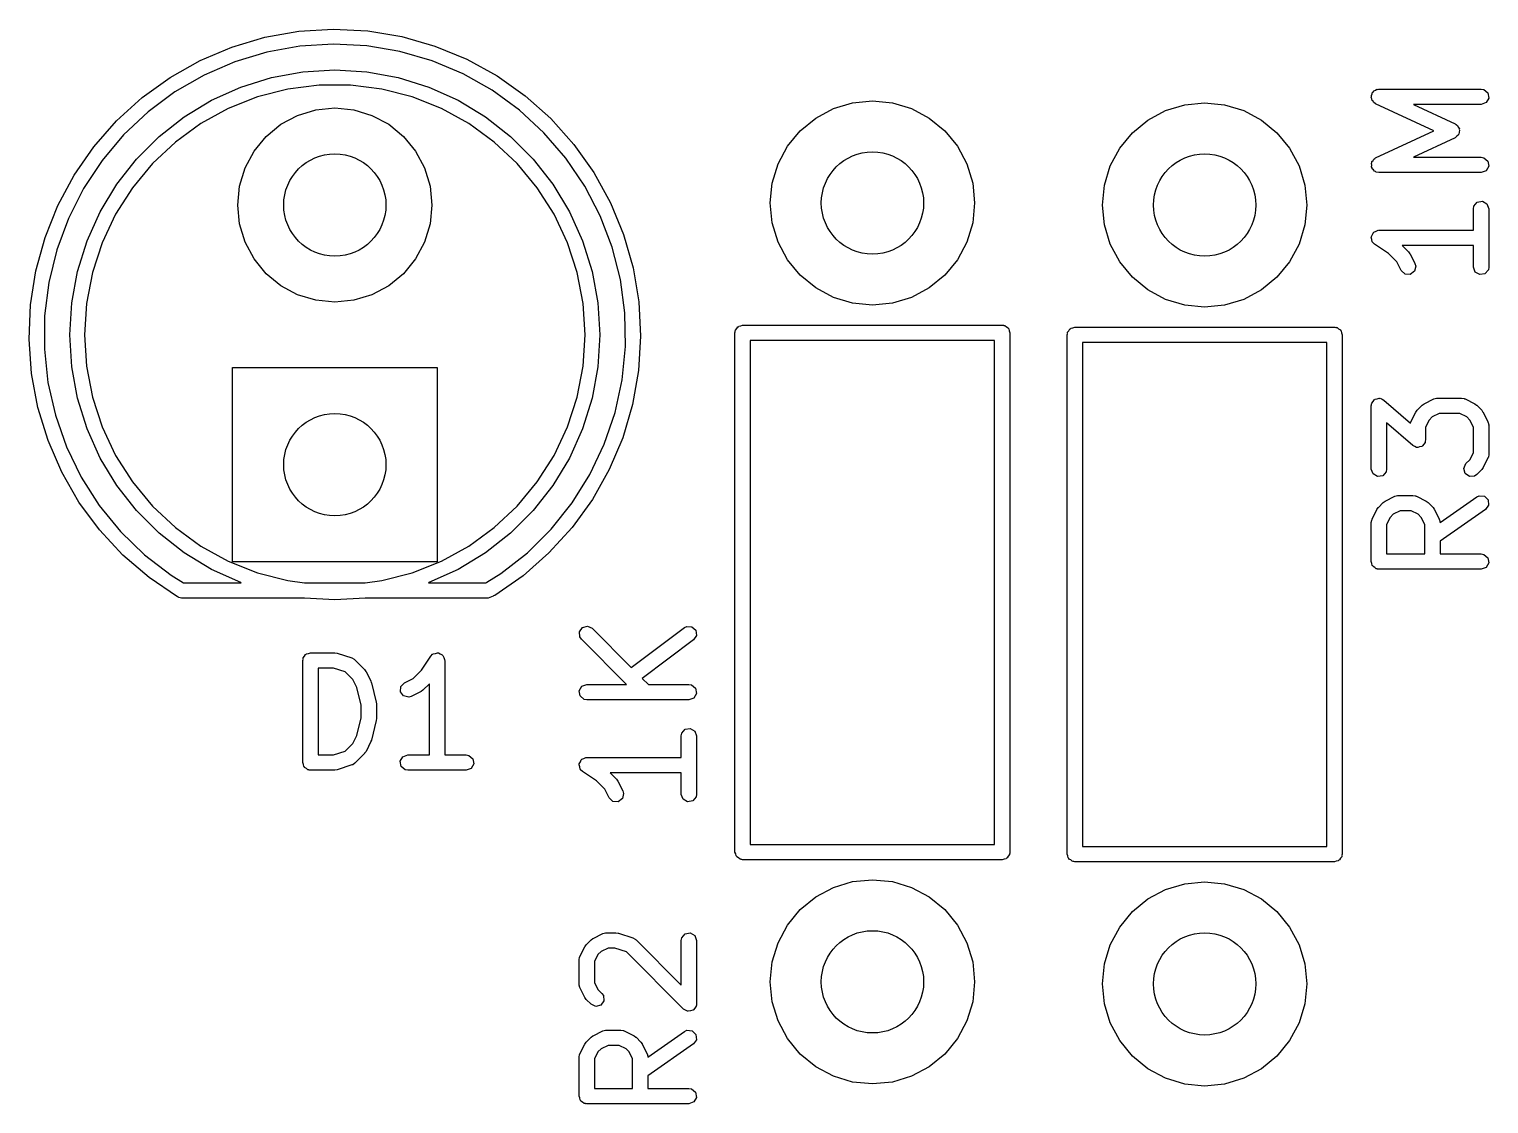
# Model space of a CAD drawing. Extents: x 4.41 to 6.71, y -6.13 to -2.05.
# Drawn here: x 4.705 to 5.267, y -5.661 to -5.247 of the extents above; entities that cross this region are included whole.
import ezdxf

# ---------------------------------------------------------------- set-up
doc = ezdxf.new("R2010")
doc.units = 0
doc.header["$MEASUREMENT"] = 0
doc.layers.add('BLACK', color=7, linetype='CONTINUOUS')

msp = doc.modelspace()

# ---------------------------------------------------------------- linework, layer by layer
at = {"layer": 'BLACK', "linetype": 'CONTINUOUS'}
for p, q in [((4.78317, -5.25411), (4.79591, -5.25035)), ((4.79591, -5.25035), (4.80899, -5.24804)), ((4.80899, -5.24804), (4.82225, -5.24723)), ((4.82225, -5.24723), (4.83551, -5.24791)), ((4.83551, -5.24791), (4.84862, -5.25008)), ((4.84862, -5.25008), (4.86139, -5.25372)), ((4.77094, -5.25928), (4.78317, -5.25411)), ((4.79667, -5.25604), (4.7843, -5.25978)), ((4.80938, -5.25375), (4.79667, -5.25604)), ((4.82228, -5.25294), (4.80938, -5.25375)), ((4.83518, -5.25362), (4.82228, -5.25294)), ((4.84791, -5.25578), (4.83518, -5.25362)), ((4.86031, -5.2594), (4.84791, -5.25578)), ((4.86139, -5.25372), (4.87368, -5.25877)), ((4.75936, -5.2658), (4.77094, -5.25928)), ((4.7843, -5.25978), (4.77245, -5.26491)), ((4.87222, -5.26441), (4.86031, -5.2594)), ((4.87368, -5.25877), (4.88531, -5.26517)), ((4.7486, -5.27358), (4.75936, -5.2658)), ((4.77245, -5.26491), (4.76127, -5.27138)), ((4.78664, -5.26951), (4.7984, -5.26584)), ((4.7984, -5.26584), (4.81053, -5.26362)), ((4.81053, -5.26362), (4.82283, -5.26288)), ((4.82283, -5.26288), (4.83514, -5.26362)), ((4.83514, -5.26362), (4.84726, -5.26584)), ((4.84726, -5.26584), (4.85903, -5.26951)), ((4.88347, -5.27077), (4.87222, -5.26441)), ((4.88531, -5.26517), (4.89616, -5.27284)), ((4.76127, -5.27138), (4.7509, -5.27909)), ((4.77539, -5.27457), (4.78664, -5.26951)), ((4.79306, -5.27331), (4.7818, -5.27776)), ((4.80478, -5.2703), (4.79306, -5.27331)), ((4.81678, -5.26878), (4.80478, -5.2703)), ((4.82889, -5.26878), (4.81678, -5.26878)), ((4.84089, -5.2703), (4.82889, -5.26878)), ((4.85261, -5.27331), (4.84089, -5.2703)), ((4.86387, -5.27776), (4.85261, -5.27331)), ((4.85903, -5.26951), (4.87028, -5.27457)), ((4.89391, -5.27838), (4.88347, -5.27077)), ((4.89616, -5.27284), (4.90606, -5.28169)), ((5.22205, -5.2735), (5.22215, -5.27312)), ((5.22232, -5.27409), (5.22205, -5.2735)), ((5.22208, -5.27273), (5.22241, -5.27218)), ((5.22215, -5.27312), (5.22208, -5.27273)), ((5.22241, -5.27218), (5.22257, -5.27155)), ((5.22257, -5.27155), (5.2229, -5.27133)), ((5.2229, -5.27133), (5.22309, -5.27099)), ((5.22309, -5.27099), (5.2237, -5.27076)), ((5.2237, -5.27076), (5.22423, -5.27039)), ((5.22423, -5.27039), (5.22462, -5.27043)), ((5.22462, -5.27043), (5.22499, -5.27029)), ((5.22499, -5.27029), (5.26436, -5.27029)), ((5.26436, -5.27029), (5.26537, -5.27047)), ((5.26537, -5.27047), (5.26692, -5.27177)), ((5.26692, -5.27177), (5.26727, -5.27376)), ((4.73878, -5.28252), (4.7486, -5.27358)), ((4.7509, -5.27909), (4.74149, -5.28794)), ((4.76484, -5.28095), (4.77539, -5.27457)), ((4.7818, -5.27776), (4.7712, -5.28359)), ((4.80852, -5.28041), (4.81554, -5.27828)), ((4.81554, -5.27828), (4.82283, -5.27756)), ((4.82283, -5.27756), (4.83013, -5.27828)), ((4.83013, -5.27828), (4.83715, -5.28041)), ((4.87447, -5.28359), (4.86387, -5.27776)), ((4.87028, -5.27457), (4.88083, -5.28095)), ((4.9034, -5.28713), (4.89391, -5.27838)), ((5.00806, -5.28145), (5.01486, -5.27782)), ((5.01486, -5.27782), (5.02224, -5.27558)), ((5.02224, -5.27558), (5.02992, -5.27482)), ((5.02992, -5.27482), (5.0376, -5.27558)), ((5.0376, -5.27558), (5.04498, -5.27782)), ((5.04498, -5.27782), (5.05178, -5.28145)), ((5.13601, -5.28224), (5.14282, -5.27861)), ((5.14282, -5.27861), (5.1502, -5.27637)), ((5.1502, -5.27637), (5.15787, -5.27561)), ((5.15787, -5.27561), (5.16555, -5.27637)), ((5.16555, -5.27637), (5.17293, -5.27861)), ((5.17293, -5.27861), (5.17974, -5.28224)), ((5.22244, -5.27472), (5.22232, -5.27409)), ((5.22274, -5.27498), (5.22244, -5.27472)), ((5.2229, -5.27533), (5.22274, -5.27498)), ((5.22374, -5.27592), (5.2229, -5.27533)), ((5.24613, -5.28637), (5.22374, -5.27592)), ((5.26436, -5.2762), (5.2383, -5.2762)), ((5.2383, -5.2762), (5.25436, -5.28369)), ((5.26626, -5.27551), (5.26436, -5.2762)), ((5.26727, -5.27376), (5.26626, -5.27551)), ((4.73003, -5.29252), (4.73878, -5.28252)), ((4.75514, -5.28855), (4.76484, -5.28095)), ((4.7712, -5.28359), (4.76141, -5.29071)), ((4.79639, -5.28851), (4.80206, -5.28386)), ((4.80206, -5.28386), (4.80852, -5.28041)), ((4.83715, -5.28041), (4.84361, -5.28386)), ((4.84361, -5.28386), (4.84928, -5.28851)), ((4.88426, -5.29071), (4.87447, -5.28359)), ((4.88083, -5.28095), (4.89053, -5.28855)), ((4.90606, -5.28169), (4.91491, -5.29159)), ((5.0021, -5.28635), (5.00806, -5.28145)), ((5.05178, -5.28145), (5.05775, -5.28635)), ((5.13005, -5.28714), (5.13601, -5.28224)), ((5.17974, -5.28224), (5.1857, -5.28714)), ((5.25436, -5.28369), (5.25468, -5.28392)), ((5.25468, -5.28392), (5.25481, -5.28395)), ((5.25481, -5.28395), (5.25488, -5.28406)), ((5.25488, -5.28406), (5.2552, -5.28428)), ((5.2552, -5.28428), (5.25553, -5.28498)), ((4.74149, -5.28794), (4.73317, -5.29782)), ((4.74642, -5.29727), (4.75514, -5.28855)), ((4.79174, -5.29418), (4.79639, -5.28851)), ((4.84928, -5.28851), (4.85393, -5.29418)), ((4.89053, -5.28855), (4.89925, -5.29727)), ((4.91183, -5.29693), (4.9034, -5.28713)), ((4.9972, -5.29231), (5.0021, -5.28635)), ((5.05775, -5.28635), (5.06264, -5.29231)), ((5.12516, -5.2931), (5.13005, -5.28714)), ((5.1857, -5.28714), (5.19059, -5.2931)), ((5.22374, -5.29682), (5.24613, -5.28637)), ((5.25436, -5.28905), (5.2383, -5.29654)), ((5.2549, -5.2885), (5.25436, -5.28905)), ((5.25553, -5.28806), (5.2549, -5.2885)), ((5.25553, -5.28498), (5.25597, -5.28561)), ((5.2556, -5.28781), (5.25553, -5.28806)), ((5.25579, -5.28762), (5.2556, -5.28781)), ((5.25586, -5.28685), (5.25579, -5.28762)), ((5.25606, -5.28611), (5.25586, -5.28685)), ((5.25597, -5.28561), (5.25594, -5.28587)), ((5.25594, -5.28587), (5.25606, -5.28611)), ((4.72246, -5.30343), (4.73003, -5.29252)), ((4.76141, -5.29071), (4.75258, -5.29899)), ((4.78828, -5.30065), (4.79174, -5.29418)), ((4.85393, -5.29418), (4.85739, -5.30065)), ((4.89308, -5.29899), (4.88426, -5.29071)), ((4.91491, -5.29159), (4.92259, -5.30243)), ((4.99357, -5.29911), (4.9972, -5.29231)), ((5.06264, -5.29231), (5.06628, -5.29911)), ((5.12152, -5.2999), (5.12516, -5.2931)), ((5.19059, -5.2931), (5.19423, -5.2999)), ((4.73317, -5.29782), (4.72603, -5.30859)), ((4.73882, -5.30697), (4.74642, -5.29727)), ((4.75258, -5.29899), (4.74487, -5.30832)), ((4.78615, -5.30766), (4.78828, -5.30065)), ((4.85739, -5.30065), (4.85952, -5.30766)), ((4.9008, -5.30832), (4.89308, -5.29899)), ((4.89925, -5.29727), (4.90685, -5.30697)), ((4.91907, -5.30763), (4.91183, -5.29693)), ((4.99133, -5.3065), (4.99357, -5.29911)), ((5.06628, -5.29911), (5.06852, -5.3065)), ((5.11928, -5.30728), (5.12152, -5.2999)), ((5.19423, -5.2999), (5.19647, -5.30728)), ((5.22208, -5.29898), (5.22228, -5.29864)), ((5.2222, -5.29962), (5.22208, -5.29898)), ((5.22214, -5.30026), (5.2222, -5.29962)), ((5.22237, -5.30058), (5.22214, -5.30026)), ((5.22228, -5.29864), (5.22232, -5.29825)), ((5.22232, -5.29825), (5.22277, -5.29779)), ((5.22244, -5.30097), (5.22237, -5.30058)), ((5.22293, -5.30138), (5.22244, -5.30097)), ((5.22277, -5.29779), (5.22309, -5.29723)), ((5.2233, -5.30191), (5.22293, -5.30138)), ((5.22309, -5.29723), (5.22347, -5.2971)), ((5.22347, -5.2971), (5.22374, -5.29682)), ((5.2383, -5.29654), (5.26436, -5.29654)), ((5.26436, -5.29654), (5.26537, -5.29672)), ((5.26537, -5.29672), (5.26692, -5.29802)), ((5.26727, -5.30001), (5.26626, -5.30176)), ((5.26692, -5.29802), (5.26727, -5.30001)), ((4.71616, -5.31513), (4.72246, -5.30343)), ((4.73244, -5.31752), (4.73882, -5.30697)), ((4.90685, -5.30697), (4.91323, -5.31752)), ((4.92259, -5.30243), (4.929, -5.31407)), ((4.99057, -5.31417), (4.99133, -5.3065)), ((5.06852, -5.3065), (5.06927, -5.31417)), ((5.22368, -5.30201), (5.2233, -5.30191)), ((5.22398, -5.30227), (5.22368, -5.30201)), ((5.22499, -5.30245), (5.22398, -5.30227)), ((5.26436, -5.30245), (5.22499, -5.30245)), ((5.26626, -5.30176), (5.26436, -5.30245)), ((4.72603, -5.30859), (4.72019, -5.32011)), ((4.74487, -5.30832), (4.73839, -5.31853)), ((4.78543, -5.31496), (4.78615, -5.30766)), ((4.85952, -5.30766), (4.86024, -5.31496)), ((4.90728, -5.31853), (4.9008, -5.30832)), ((4.92503, -5.31909), (4.91907, -5.30763)), ((5.11852, -5.31496), (5.11928, -5.30728)), ((5.19647, -5.30728), (5.19722, -5.31496)), ((4.71123, -5.32746), (4.71616, -5.31513)), ((4.72738, -5.32876), (4.73244, -5.31752)), ((4.78615, -5.32226), (4.78543, -5.31496)), ((4.86024, -5.31496), (4.85952, -5.32226)), ((4.91323, -5.31752), (4.91828, -5.32876)), ((4.929, -5.31407), (4.93406, -5.32635)), ((4.99133, -5.32185), (4.99057, -5.31417)), ((5.06927, -5.31417), (5.06852, -5.32185)), ((5.11928, -5.32264), (5.11852, -5.31496)), ((5.19722, -5.31496), (5.19647, -5.32264)), ((5.26141, -5.31637), (5.26159, -5.31536)), ((5.26141, -5.32466), (5.26141, -5.31637)), ((5.26159, -5.31536), (5.26289, -5.31381)), ((5.26289, -5.31381), (5.26488, -5.31346)), ((5.26488, -5.31346), (5.26662, -5.31447)), ((5.26662, -5.31447), (5.26732, -5.31637)), ((5.26732, -5.31637), (5.26732, -5.33886)), ((4.72019, -5.32011), (4.71571, -5.33223)), ((4.73839, -5.31853), (4.73323, -5.32948)), ((4.78828, -5.32927), (4.78615, -5.32226)), ((4.85952, -5.32226), (4.85739, -5.32927)), ((4.91244, -5.32948), (4.90728, -5.31853)), ((4.92963, -5.33116), (4.92503, -5.31909)), ((4.99357, -5.32923), (4.99133, -5.32185)), ((5.06852, -5.32185), (5.06628, -5.32923)), ((5.12152, -5.33002), (5.11928, -5.32264)), ((5.19647, -5.32264), (5.19423, -5.33002)), ((4.70772, -5.34027), (4.71123, -5.32746)), ((4.72372, -5.34053), (4.72738, -5.32876)), ((4.73323, -5.32948), (4.72949, -5.34099)), ((4.79174, -5.33574), (4.78828, -5.32927)), ((4.85739, -5.32927), (4.85393, -5.33574)), ((4.91618, -5.34099), (4.91244, -5.32948)), ((4.91828, -5.32876), (4.92195, -5.34053)), ((4.93406, -5.32635), (4.9377, -5.33912)), ((4.9972, -5.33603), (4.99357, -5.32923)), ((5.06628, -5.32923), (5.06264, -5.33603)), ((5.22205, -5.32743), (5.22211, -5.32727)), ((5.22229, -5.32825), (5.22205, -5.32743)), ((5.22208, -5.3271), (5.22251, -5.32636)), ((5.22211, -5.32727), (5.22208, -5.3271)), ((5.22244, -5.32909), (5.22229, -5.32825)), ((5.22257, -5.3292), (5.22244, -5.32909)), ((5.22251, -5.32636), (5.22286, -5.32558)), ((5.22261, -5.32936), (5.22257, -5.3292)), ((5.22335, -5.33007), (5.22261, -5.32936)), ((5.22286, -5.32558), (5.22301, -5.3255)), ((5.22301, -5.3255), (5.22309, -5.32535)), ((5.22309, -5.32535), (5.2239, -5.32506)), ((5.2239, -5.32506), (5.22467, -5.32468)), ((5.22467, -5.32468), (5.22483, -5.32472)), ((5.22483, -5.32472), (5.22499, -5.32466)), ((5.22499, -5.32466), (5.26141, -5.32466)), ((4.71571, -5.33223), (4.71265, -5.34478)), ((4.93281, -5.34368), (4.92963, -5.33116)), ((5.12516, -5.33682), (5.12152, -5.33002)), ((5.19423, -5.33002), (5.19059, -5.33682)), ((5.22874, -5.33366), (5.22335, -5.33007)), ((5.23194, -5.33686), (5.22874, -5.33366)), ((5.26141, -5.33057), (5.234, -5.33057)), ((5.234, -5.33057), (5.23645, -5.33303)), ((5.23645, -5.33303), (5.23696, -5.33375)), ((5.23696, -5.33375), (5.23701, -5.33379)), ((5.23701, -5.33379), (5.23888, -5.33754)), ((5.26141, -5.33886), (5.26141, -5.33057)), ((4.70567, -5.35339), (4.70772, -5.34027)), ((4.72149, -5.35266), (4.72372, -5.34053)), ((4.72949, -5.34099), (4.72723, -5.35288)), ((4.79639, -5.34141), (4.79174, -5.33574)), ((4.85393, -5.33574), (4.84928, -5.34141)), ((4.91844, -5.35288), (4.91618, -5.34099)), ((4.92195, -5.34053), (4.92417, -5.35266)), ((4.9377, -5.33912), (4.93988, -5.35222)), ((5.0021, -5.342), (4.9972, -5.33603)), ((5.06264, -5.33603), (5.05775, -5.342)), ((5.13005, -5.34279), (5.12516, -5.33682)), ((5.19059, -5.33682), (5.1857, -5.34279)), ((5.2336, -5.34018), (5.23194, -5.33686)), ((5.23507, -5.34157), (5.2336, -5.34018)), ((5.23871, -5.34049), (5.23708, -5.34169)), ((5.23917, -5.33853), (5.23871, -5.34049)), ((5.23888, -5.33754), (5.23917, -5.33853)), ((5.2621, -5.34076), (5.26141, -5.33886)), ((5.26385, -5.34177), (5.2621, -5.34076)), ((5.26714, -5.33987), (5.26584, -5.34142)), ((5.26732, -5.33886), (5.26714, -5.33987)), ((4.71265, -5.34478), (4.71106, -5.3576)), ((4.80206, -5.34606), (4.79639, -5.34141)), ((4.80852, -5.34952), (4.80206, -5.34606)), ((4.84361, -5.34606), (4.83715, -5.34952)), ((4.84928, -5.34141), (4.84361, -5.34606)), ((4.93453, -5.35648), (4.93281, -5.34368)), ((5.00806, -5.34689), (5.0021, -5.342)), ((5.05775, -5.342), (5.05178, -5.34689)), ((5.13601, -5.34768), (5.13005, -5.34279)), ((5.1857, -5.34279), (5.17974, -5.34768)), ((5.23708, -5.34169), (5.23507, -5.34157)), ((5.26584, -5.34142), (5.26385, -5.34177)), ((4.81554, -5.35164), (4.80852, -5.34952)), ((4.82283, -5.35236), (4.81554, -5.35164)), ((4.83013, -5.35164), (4.82283, -5.35236)), ((4.83715, -5.34952), (4.83013, -5.35164)), ((4.93988, -5.35222), (4.94057, -5.36549)), ((5.01486, -5.35053), (5.00806, -5.34689)), ((5.02224, -5.35277), (5.01486, -5.35053)), ((5.04498, -5.35053), (5.0376, -5.35277)), ((5.05178, -5.34689), (5.04498, -5.35053)), ((5.14282, -5.35132), (5.13601, -5.34768)), ((5.1502, -5.35355), (5.14282, -5.35132)), ((5.17293, -5.35132), (5.16555, -5.35355)), ((5.17974, -5.34768), (5.17293, -5.35132)), ((4.70511, -5.36667), (4.70567, -5.35339)), ((4.71106, -5.3576), (4.71095, -5.37051)), ((4.72075, -5.36496), (4.72149, -5.35266)), ((4.72723, -5.35288), (4.72647, -5.36496)), ((4.9192, -5.36496), (4.91844, -5.35288)), ((4.92417, -5.35266), (4.92492, -5.36496)), ((4.93477, -5.3694), (4.93453, -5.35648)), ((5.02992, -5.35352), (5.02224, -5.35277)), ((5.0376, -5.35277), (5.02992, -5.35352)), ((5.15787, -5.35431), (5.1502, -5.35355)), ((5.16555, -5.35355), (5.15787, -5.35431)), ((4.97708, -5.36355), (4.97715, -5.36316)), ((4.97715, -5.36316), (4.97764, -5.36258)), ((4.97764, -5.36258), (4.97802, -5.36191)), ((4.97802, -5.36191), (4.97827, -5.36182)), ((4.97827, -5.36182), (4.97844, -5.36162)), ((4.97844, -5.36162), (4.9792, -5.36148)), ((4.9792, -5.36148), (4.97992, -5.36122)), ((4.97992, -5.36122), (5.07992, -5.36122)), ((5.07992, -5.36122), (5.0803, -5.36129)), ((5.0803, -5.36129), (5.08043, -5.36127)), ((5.08043, -5.36127), (5.08055, -5.36133)), ((5.08055, -5.36133), (5.08093, -5.3614)), ((5.08093, -5.3614), (5.08152, -5.36189)), ((5.08152, -5.36189), (5.08218, -5.36228)), ((5.08218, -5.36228), (5.08227, -5.36253)), ((5.08227, -5.36253), (5.08248, -5.3627)), ((5.08248, -5.3627), (5.08261, -5.36345)), ((5.08261, -5.36345), (5.08287, -5.36417)), ((5.1051, -5.36395), (5.10559, -5.36336)), ((5.10559, -5.36336), (5.10598, -5.3627)), ((5.10598, -5.3627), (5.10623, -5.36261)), ((5.10623, -5.36261), (5.1064, -5.3624)), ((5.1064, -5.3624), (5.10715, -5.36227)), ((5.10715, -5.36227), (5.10787, -5.36201)), ((5.10787, -5.36201), (5.20787, -5.36201)), ((5.20787, -5.36201), (5.20826, -5.36208)), ((5.20826, -5.36208), (5.20839, -5.36205)), ((5.20839, -5.36205), (5.2085, -5.36212)), ((5.2085, -5.36212), (5.20888, -5.36219)), ((5.20888, -5.36219), (5.20947, -5.36268)), ((5.20947, -5.36268), (5.21014, -5.36306)), ((5.21014, -5.36306), (5.21023, -5.36331)), ((5.21023, -5.36331), (5.21043, -5.36348)), ((5.21043, -5.36348), (5.21056, -5.36424)), ((4.70605, -5.37991), (4.70511, -5.36667)), ((4.72149, -5.37727), (4.72075, -5.36496)), ((4.72647, -5.36496), (4.72723, -5.37704)), ((4.91844, -5.37704), (4.9192, -5.36496)), ((4.92492, -5.36496), (4.92417, -5.37727)), ((4.94057, -5.36549), (4.93976, -5.37875)), ((4.97697, -5.36417), (4.97704, -5.36379)), ((4.97697, -5.56417), (4.97697, -5.36417)), ((4.97701, -5.36366), (4.97708, -5.36355)), ((4.97704, -5.36379), (4.97701, -5.36366)), ((4.98287, -5.36713), (4.98287, -5.56122)), ((5.07697, -5.36713), (4.98287, -5.36713)), ((5.07697, -5.56122), (5.07697, -5.36713)), ((5.08287, -5.36417), (5.08287, -5.56417)), ((5.10492, -5.36496), (5.10499, -5.36458)), ((5.10492, -5.56496), (5.10492, -5.36496)), ((5.10497, -5.36445), (5.10503, -5.36433)), ((5.10499, -5.36458), (5.10497, -5.36445)), ((5.10503, -5.36433), (5.1051, -5.36395)), ((5.11083, -5.36791), (5.11083, -5.56201)), ((5.20492, -5.36791), (5.11083, -5.36791)), ((5.20492, -5.56201), (5.20492, -5.36791)), ((5.21056, -5.36424), (5.21083, -5.36496)), ((5.21083, -5.36496), (5.21083, -5.56496)), ((4.71095, -5.37051), (4.71234, -5.38336)), ((4.93351, -5.38225), (4.93477, -5.3694)), ((4.70848, -5.39297), (4.70605, -5.37991)), ((4.72372, -5.38939), (4.72149, -5.37727)), ((4.72723, -5.37704), (4.72949, -5.38893)), ((4.78346, -5.45236), (4.78346, -5.37756)), ((4.78346, -5.37756), (4.8622, -5.37756)), ((4.8622, -5.37756), (4.8622, -5.45236)), ((4.91618, -5.38893), (4.91844, -5.37704)), ((4.92417, -5.37727), (4.92195, -5.38939)), ((4.93976, -5.37875), (4.93746, -5.39183)), ((4.71234, -5.38336), (4.71519, -5.39596)), ((4.93078, -5.39488), (4.93351, -5.38225)), ((4.72738, -5.40116), (4.72372, -5.38939)), ((4.72949, -5.38893), (4.73323, -5.40044)), ((4.91244, -5.40044), (4.91618, -5.38893)), ((4.92195, -5.38939), (4.91828, -5.40116)), ((5.22216, -5.39162), (5.22222, -5.39128)), ((5.22222, -5.39128), (5.22273, -5.39067)), ((5.22273, -5.39067), (5.22314, -5.38999)), ((5.22314, -5.38999), (5.22337, -5.38992)), ((5.22337, -5.38992), (5.22352, -5.38974)), ((5.22352, -5.38974), (5.2243, -5.3896)), ((5.2243, -5.3896), (5.22505, -5.38934)), ((5.22505, -5.38934), (5.22527, -5.38943)), ((5.22527, -5.38943), (5.22551, -5.38939)), ((5.22551, -5.38939), (5.2262, -5.38978)), ((5.2262, -5.38978), (5.22694, -5.39007)), ((5.22694, -5.39007), (5.23717, -5.39903)), ((5.24165, -5.39208), (5.24238, -5.39158)), ((5.24238, -5.39158), (5.24242, -5.39153)), ((5.24242, -5.39153), (5.24617, -5.38965)), ((5.24617, -5.38965), (5.24715, -5.38936)), ((5.24715, -5.38936), (5.24732, -5.3894)), ((5.24732, -5.3894), (5.24749, -5.38934)), ((5.24749, -5.38934), (5.25686, -5.38934)), ((5.25686, -5.38934), (5.25787, -5.38952)), ((5.25787, -5.38952), (5.25801, -5.38963)), ((5.25801, -5.38963), (5.25818, -5.38965)), ((5.25818, -5.38965), (5.26193, -5.39153)), ((5.26193, -5.39153), (5.26264, -5.39205)), ((4.71236, -5.40568), (4.70848, -5.39297)), ((4.71519, -5.39596), (4.71947, -5.40814)), ((4.92662, -5.40711), (4.93078, -5.39488)), ((4.93746, -5.39183), (4.93371, -5.40457)), ((5.22204, -5.39229), (5.22212, -5.39186)), ((5.22204, -5.41667), (5.22204, -5.39229)), ((5.2221, -5.39172), (5.22216, -5.39162)), ((5.22212, -5.39186), (5.2221, -5.39172)), ((5.23735, -5.39847), (5.23922, -5.39472)), ((5.23922, -5.39472), (5.23975, -5.39401)), ((5.23975, -5.39401), (5.23978, -5.39396)), ((5.23978, -5.39396), (5.24165, -5.39208)), ((5.24549, -5.3966), (5.24429, -5.39779)), ((5.24819, -5.39525), (5.24549, -5.3966)), ((5.25617, -5.39525), (5.24819, -5.39525)), ((5.25886, -5.3966), (5.25617, -5.39525)), ((5.26006, -5.39779), (5.25886, -5.3966)), ((5.26264, -5.39205), (5.2627, -5.39208)), ((5.2627, -5.39208), (5.26458, -5.39396)), ((5.26458, -5.39396), (5.26508, -5.39468)), ((5.26508, -5.39468), (5.26513, -5.39472)), ((5.26513, -5.39472), (5.267, -5.39847)), ((4.73244, -5.4124), (4.72738, -5.40116)), ((4.73323, -5.40044), (4.73839, -5.41139)), ((4.90728, -5.41139), (4.91244, -5.40044)), ((4.91828, -5.40116), (4.91323, -5.4124)), ((5.23805, -5.40764), (5.22795, -5.3988)), ((5.22795, -5.3988), (5.22795, -5.41667)), ((5.23717, -5.39903), (5.23722, -5.39878)), ((5.23722, -5.39878), (5.23733, -5.39865)), ((5.23733, -5.39865), (5.23735, -5.39847)), ((5.24429, -5.39779), (5.24294, -5.40049)), ((5.24294, -5.40049), (5.24294, -5.40542)), ((5.26141, -5.40049), (5.26006, -5.39779)), ((5.26141, -5.41035), (5.26141, -5.40049)), ((5.267, -5.39847), (5.2673, -5.39946)), ((5.2673, -5.39946), (5.26726, -5.39963)), ((5.26726, -5.39963), (5.26732, -5.39979)), ((5.26732, -5.39979), (5.26732, -5.41104)), ((4.71765, -5.41786), (4.71236, -5.40568)), ((4.71947, -5.40814), (4.72513, -5.41976)), ((4.92108, -5.41878), (4.92662, -5.40711)), ((4.93371, -5.40457), (4.92854, -5.41681)), ((5.23879, -5.40793), (5.23805, -5.40764)), ((5.23948, -5.40833), (5.23879, -5.40793)), ((5.23971, -5.40829), (5.23948, -5.40833)), ((5.23993, -5.40837), (5.23971, -5.40829)), ((5.24068, -5.40811), (5.23993, -5.40837)), ((5.24147, -5.40798), (5.24068, -5.40811)), ((5.24162, -5.40779), (5.24147, -5.40798)), ((5.24184, -5.40772), (5.24162, -5.40779)), ((5.24225, -5.40704), (5.24184, -5.40772)), ((5.24277, -5.40643), (5.24225, -5.40704)), ((5.24282, -5.4061), (5.24277, -5.40643)), ((5.24289, -5.40599), (5.24282, -5.4061)), ((5.24294, -5.40542), (5.24287, -5.40586)), ((5.24287, -5.40586), (5.24289, -5.40599)), ((4.73882, -5.42295), (4.73244, -5.4124)), ((4.73839, -5.41139), (4.74487, -5.4216)), ((4.9008, -5.4216), (4.90728, -5.41139)), ((4.91323, -5.4124), (4.90685, -5.42295)), ((5.25853, -5.41458), (5.26006, -5.41304)), ((5.26006, -5.41304), (5.26141, -5.41035)), ((5.267, -5.41236), (5.26513, -5.41611)), ((5.26702, -5.41219), (5.267, -5.41236)), ((5.26714, -5.41205), (5.26702, -5.41219)), ((5.26732, -5.41104), (5.26714, -5.41205)), ((4.72428, -5.42937), (4.71765, -5.41786)), ((4.91423, -5.42973), (4.92108, -5.41878)), ((4.92854, -5.41681), (4.92203, -5.42838)), ((5.22273, -5.41856), (5.22204, -5.41667)), ((5.22448, -5.41957), (5.22273, -5.41856)), ((5.22647, -5.41922), (5.22448, -5.41957)), ((5.22777, -5.41768), (5.22647, -5.41922)), ((5.22795, -5.41667), (5.22777, -5.41768)), ((5.25767, -5.41641), (5.25853, -5.41458)), ((5.25819, -5.41836), (5.25767, -5.41641)), ((5.25985, -5.41952), (5.25819, -5.41836)), ((5.26186, -5.41934), (5.25985, -5.41952)), ((5.2627, -5.41875), (5.26186, -5.41934)), ((5.26458, -5.41688), (5.2627, -5.41875)), ((5.2646, -5.41682), (5.26458, -5.41688)), ((5.26513, -5.41611), (5.2646, -5.41682)), ((4.72513, -5.41976), (4.73209, -5.43064)), ((4.74642, -5.43265), (4.73882, -5.42295)), ((4.74487, -5.4216), (4.75258, -5.43093)), ((4.89308, -5.43093), (4.9008, -5.4216)), ((4.90685, -5.42295), (4.89925, -5.43265)), ((4.73216, -5.44006), (4.72428, -5.42937)), ((4.73209, -5.43064), (4.74026, -5.44065)), ((4.75258, -5.43093), (4.76141, -5.43921)), ((4.88426, -5.43921), (4.89308, -5.43093)), ((4.90616, -5.43982), (4.91423, -5.42973)), ((4.92203, -5.42838), (4.91425, -5.43915)), ((5.22478, -5.43145), (5.22665, -5.42958)), ((5.22665, -5.42958), (5.22738, -5.42907)), ((5.22738, -5.42907), (5.22742, -5.42902)), ((5.22742, -5.42902), (5.23117, -5.42715)), ((5.23117, -5.42715), (5.23215, -5.42686)), ((5.23215, -5.42686), (5.23233, -5.4269)), ((5.23233, -5.4269), (5.23249, -5.42684)), ((5.23249, -5.42684), (5.23812, -5.42684)), ((5.23812, -5.42684), (5.23913, -5.42702)), ((5.23913, -5.42702), (5.23926, -5.42713)), ((5.23926, -5.42713), (5.23944, -5.42715)), ((5.23944, -5.42715), (5.24319, -5.42902)), ((5.24319, -5.42902), (5.2439, -5.42955)), ((5.2439, -5.42955), (5.24395, -5.42958)), ((5.24395, -5.42958), (5.24583, -5.43145)), ((5.24855, -5.43725), (5.26267, -5.42737)), ((5.26267, -5.42737), (5.2636, -5.42694)), ((5.2636, -5.42694), (5.26561, -5.42711)), ((5.26561, -5.42711), (5.26704, -5.42854)), ((5.26722, -5.43055), (5.26606, -5.43221)), ((5.26704, -5.42854), (5.26722, -5.43055)), ((4.75514, -5.44137), (4.74642, -5.43265)), ((4.89925, -5.43265), (4.89053, -5.44137)), ((5.22204, -5.43729), (5.22222, -5.43628)), ((5.22222, -5.43628), (5.22233, -5.43614)), ((5.22233, -5.43614), (5.22235, -5.43597)), ((5.22235, -5.43597), (5.22423, -5.43222)), ((5.22423, -5.43222), (5.22475, -5.43151)), ((5.22475, -5.43151), (5.22478, -5.43145)), ((5.22929, -5.43529), (5.22795, -5.43799)), ((5.23049, -5.43409), (5.22929, -5.43529)), ((5.23319, -5.43274), (5.23049, -5.43409)), ((5.23742, -5.43274), (5.23319, -5.43274)), ((5.24012, -5.43409), (5.23742, -5.43274)), ((5.24131, -5.43529), (5.24012, -5.43409)), ((5.24266, -5.43799), (5.24131, -5.43529)), ((5.24583, -5.43145), (5.24633, -5.43217)), ((5.24633, -5.43217), (5.24638, -5.43222)), ((5.24638, -5.43222), (5.24826, -5.43597)), ((5.24826, -5.43597), (5.24855, -5.43695)), ((5.26606, -5.43221), (5.24857, -5.44445)), ((4.7412, -5.4498), (4.73216, -5.44006)), ((4.74026, -5.44065), (4.74952, -5.44966)), ((4.76484, -5.44897), (4.75514, -5.44137)), ((4.76141, -5.43921), (4.7712, -5.44633)), ((4.87447, -5.44633), (4.88426, -5.43921)), ((4.89053, -5.44137), (4.88083, -5.44897)), ((4.89699, -5.44892), (4.90616, -5.43982)), ((4.91425, -5.43915), (4.90531, -5.44898)), ((5.22204, -5.45229), (5.22204, -5.43729)), ((5.22795, -5.43799), (5.22795, -5.44933)), ((5.24266, -5.44933), (5.24266, -5.43799)), ((5.24855, -5.43695), (5.24851, -5.43712)), ((5.24851, -5.43712), (5.24855, -5.43725)), ((4.7712, -5.44633), (4.7818, -5.45216)), ((4.86387, -5.45216), (4.87447, -5.44633)), ((5.24857, -5.44445), (5.24857, -5.44933)), ((4.75127, -5.45845), (4.7412, -5.4498)), ((4.74952, -5.44966), (4.75976, -5.45753)), ((4.77539, -5.45535), (4.76484, -5.44897)), ((4.7818, -5.45216), (4.79306, -5.45661)), ((4.8622, -5.45236), (4.78346, -5.45236)), ((4.85261, -5.45661), (4.86387, -5.45216)), ((4.88083, -5.44897), (4.87028, -5.45535)), ((4.88683, -5.4569), (4.89699, -5.44892)), ((4.90531, -5.44898), (4.89533, -5.45773)), ((5.2223, -5.45301), (5.22204, -5.45229)), ((5.22244, -5.45376), (5.2223, -5.45301)), ((5.22795, -5.44933), (5.24266, -5.44933)), ((5.24857, -5.44933), (5.26436, -5.44933)), ((5.26436, -5.44933), (5.26537, -5.44951)), ((5.26537, -5.44951), (5.26692, -5.45081)), ((5.26727, -5.4528), (5.26626, -5.45455)), ((5.26692, -5.45081), (5.26727, -5.4528)), ((4.76226, -5.46592), (4.75127, -5.45845)), ((4.75976, -5.45753), (4.7646, -5.46043)), ((4.78664, -5.46041), (4.77539, -5.45535)), ((4.79306, -5.45661), (4.80478, -5.45962)), ((4.84089, -5.45962), (4.85261, -5.45661)), ((4.87028, -5.45535), (4.85903, -5.46041)), ((4.88133, -5.46027), (4.88683, -5.4569)), ((4.89533, -5.45773), (4.88441, -5.46531)), ((5.22264, -5.45393), (5.22244, -5.45376)), ((5.22273, -5.45419), (5.22264, -5.45393)), ((5.2234, -5.45457), (5.22273, -5.45419)), ((5.22398, -5.45506), (5.2234, -5.45457)), ((5.22437, -5.45513), (5.22398, -5.45506)), ((5.22448, -5.4552), (5.22437, -5.45513)), ((5.22461, -5.45517), (5.22448, -5.4552)), ((5.22499, -5.45524), (5.22461, -5.45517)), ((5.26436, -5.45524), (5.22499, -5.45524)), ((5.26626, -5.45455), (5.26436, -5.45524)), ((4.7646, -5.46043), (4.78671, -5.46043)), ((4.78671, -5.46043), (4.78664, -5.46041)), ((4.80478, -5.45962), (4.81119, -5.46043)), ((4.81119, -5.46043), (4.83448, -5.46043)), ((4.83448, -5.46043), (4.84089, -5.45962)), ((4.85903, -5.46041), (4.85896, -5.46043)), ((4.85896, -5.46043), (4.88119, -5.46043)), ((4.88119, -5.46043), (4.88133, -5.46027)), ((4.88133, -5.46027), (4.88133, -5.46027)), ((4.76256, -5.46599), (4.76226, -5.46592)), ((4.76226, -5.46592), (4.76226, -5.46592)), ((4.76277, -5.46616), (4.76256, -5.46599)), ((4.76378, -5.46634), (4.76277, -5.46616)), ((4.81116, -5.46634), (4.76378, -5.46634)), ((4.82283, -5.46704), (4.81116, -5.46634)), ((4.83451, -5.46634), (4.82283, -5.46704)), ((4.88189, -5.46634), (4.83451, -5.46634)), ((4.88379, -5.46565), (4.88189, -5.46634)), ((4.88391, -5.46543), (4.88379, -5.46565)), ((4.88441, -5.46531), (4.88391, -5.46543)), ((4.88441, -5.46531), (4.88441, -5.46531)), ((4.91702, -5.47933), (4.91818, -5.47767)), ((4.9172, -5.48134), (4.91702, -5.47933)), ((4.91779, -5.48218), (4.9172, -5.48134)), ((4.91818, -5.47767), (4.92013, -5.47715)), ((4.92013, -5.47715), (4.92196, -5.478)), ((4.92196, -5.478), (4.93702, -5.49306)), ((4.93702, -5.49306), (4.95747, -5.47773)), ((4.95747, -5.47773), (4.95839, -5.47726)), ((4.95839, -5.47726), (4.9604, -5.47737)), ((4.9604, -5.47737), (4.96188, -5.47876)), ((4.96212, -5.48076), (4.96102, -5.48245)), ((4.96188, -5.47876), (4.96212, -5.48076)), ((4.93524, -5.49963), (4.91779, -5.48218)), ((4.96102, -5.48245), (4.94124, -5.49728)), ((4.81051, -5.49035), (4.81058, -5.48996)), ((4.81051, -5.52972), (4.81051, -5.49035)), ((4.81055, -5.48983), (4.81062, -5.48972)), ((4.81058, -5.48996), (4.81055, -5.48983)), ((4.81062, -5.48972), (4.81069, -5.48934)), ((4.81069, -5.48934), (4.81118, -5.48875)), ((4.81118, -5.48875), (4.81156, -5.48809)), ((4.81156, -5.48809), (4.81181, -5.48799)), ((4.81181, -5.48799), (4.81198, -5.48779)), ((4.81198, -5.48779), (4.81274, -5.48766)), ((4.81274, -5.48766), (4.81346, -5.48739)), ((4.81346, -5.48739), (4.82283, -5.48739)), ((4.82283, -5.48739), (4.8237, -5.48755)), ((4.8237, -5.48755), (4.82377, -5.48755)), ((4.82377, -5.48755), (4.82939, -5.48942)), ((4.82939, -5.48942), (4.83029, -5.48991)), ((4.83029, -5.48991), (4.83039, -5.49006)), ((4.83039, -5.49006), (4.83055, -5.49013)), ((4.83055, -5.49013), (4.8343, -5.49388)), ((4.85616, -5.49409), (4.85975, -5.48871)), ((4.85975, -5.48871), (4.86046, -5.48797)), ((4.86046, -5.48797), (4.86062, -5.48792)), ((4.86062, -5.48792), (4.86073, -5.48779)), ((4.86073, -5.48779), (4.86157, -5.48764)), ((4.86157, -5.48764), (4.86239, -5.4874)), ((4.86239, -5.4874), (4.86255, -5.48747)), ((4.86255, -5.48747), (4.86272, -5.48744)), ((4.86272, -5.48744), (4.86346, -5.48787)), ((4.86346, -5.48787), (4.86424, -5.48821)), ((4.86424, -5.48821), (4.86432, -5.48836)), ((4.86432, -5.48836), (4.86447, -5.48845)), ((4.86447, -5.48845), (4.86476, -5.48925)), ((4.86476, -5.48925), (4.86514, -5.49002)), ((4.86514, -5.49002), (4.8651, -5.49019)), ((4.8651, -5.49019), (4.86516, -5.49035)), ((4.86516, -5.49035), (4.86516, -5.52676)), ((4.82236, -5.4933), (4.81641, -5.4933)), ((4.81641, -5.4933), (4.81641, -5.52676)), ((4.82686, -5.4948), (4.82236, -5.4933)), ((4.82978, -5.49772), (4.82686, -5.4948)), ((4.8313, -5.50075), (4.82978, -5.49772)), ((4.8343, -5.49388), (4.8348, -5.49461)), ((4.8348, -5.49461), (4.83485, -5.49465)), ((4.83485, -5.49465), (4.83672, -5.4984)), ((4.83672, -5.4984), (4.83687, -5.49889)), ((4.84964, -5.49895), (4.85296, -5.49729)), ((4.85296, -5.49729), (4.85616, -5.49409)), ((4.94124, -5.49728), (4.9436, -5.49963)), ((4.83301, -5.50758), (4.8313, -5.50075)), ((4.83687, -5.49889), (4.83695, -5.499)), ((4.83695, -5.499), (4.83882, -5.5065)), ((4.84813, -5.50244), (4.84825, -5.50042)), ((4.84933, -5.50406), (4.84813, -5.50244)), ((4.84825, -5.50042), (4.84964, -5.49895)), ((4.85603, -5.50236), (4.85228, -5.50424)), ((4.85607, -5.50232), (4.85603, -5.50236)), ((4.85679, -5.50181), (4.85607, -5.50232)), ((4.85925, -5.49935), (4.85679, -5.50181)), ((4.85925, -5.52676), (4.85925, -5.49935)), ((4.91697, -5.50207), (4.91798, -5.50033)), ((4.91732, -5.50406), (4.91697, -5.50207)), ((4.91798, -5.50033), (4.91987, -5.49963)), ((4.91987, -5.49963), (4.93524, -5.49963)), ((4.9436, -5.49963), (4.95924, -5.49963)), ((4.95924, -5.49963), (4.96025, -5.49981)), ((4.96025, -5.49981), (4.9618, -5.50111)), ((4.96215, -5.5031), (4.96114, -5.50485)), ((4.9618, -5.50111), (4.96215, -5.5031)), ((4.83301, -5.51248), (4.83301, -5.50758)), ((4.83882, -5.5065), (4.83886, -5.50709)), ((4.83886, -5.50709), (4.83891, -5.50722)), ((4.83891, -5.50722), (4.83891, -5.51284)), ((4.85129, -5.50453), (4.84933, -5.50406)), ((4.85228, -5.50424), (4.85129, -5.50453)), ((4.91886, -5.50536), (4.91732, -5.50406)), ((4.91987, -5.50554), (4.91886, -5.50536)), ((4.95924, -5.50554), (4.91987, -5.50554)), ((4.96114, -5.50485), (4.95924, -5.50554)), ((4.8313, -5.51931), (4.83301, -5.51248)), ((4.83882, -5.51356), (4.83695, -5.52106)), ((4.83891, -5.51284), (4.83881, -5.51342)), ((4.83881, -5.51342), (4.83882, -5.51356)), ((4.82978, -5.52234), (4.8313, -5.51931)), ((4.95629, -5.51946), (4.95647, -5.51845)), ((4.95629, -5.52776), (4.95629, -5.51946)), ((4.95647, -5.51845), (4.95777, -5.5169)), ((4.95777, -5.5169), (4.95976, -5.51655)), ((4.95976, -5.51655), (4.96151, -5.51756)), ((4.96151, -5.51756), (4.9622, -5.51946)), ((4.9622, -5.51946), (4.9622, -5.54196)), ((4.82236, -5.52676), (4.82686, -5.52526)), ((4.82686, -5.52526), (4.82978, -5.52234)), ((4.8343, -5.52618), (4.83055, -5.52993)), ((4.83432, -5.52612), (4.8343, -5.52618)), ((4.83485, -5.52541), (4.83432, -5.52612)), ((4.83672, -5.52166), (4.83485, -5.52541)), ((4.83674, -5.52152), (4.83672, -5.52166)), ((4.83695, -5.52106), (4.83674, -5.52152)), ((4.81077, -5.53044), (4.81051, -5.52972)), ((4.8109, -5.53119), (4.81077, -5.53044)), ((4.81111, -5.53136), (4.8109, -5.53119)), ((4.8112, -5.53162), (4.81111, -5.53136)), ((4.81186, -5.532), (4.8112, -5.53162)), ((4.81245, -5.53249), (4.81186, -5.532)), ((4.81641, -5.52676), (4.82236, -5.52676)), ((4.82939, -5.53064), (4.82377, -5.53252)), ((4.82953, -5.53053), (4.82939, -5.53064)), ((4.82971, -5.53052), (4.82953, -5.53053)), ((4.83055, -5.52993), (4.82971, -5.53052)), ((4.84805, -5.5292), (4.84906, -5.52746)), ((4.8484, -5.53119), (4.84805, -5.5292)), ((4.84995, -5.53249), (4.8484, -5.53119)), ((4.84906, -5.52746), (4.85096, -5.52676)), ((4.85096, -5.52676), (4.85925, -5.52676)), ((4.86516, -5.52676), (4.87345, -5.52676)), ((4.87345, -5.52676), (4.87446, -5.52694)), ((4.87535, -5.53198), (4.87345, -5.53267)), ((4.87446, -5.52694), (4.87601, -5.52824)), ((4.87636, -5.53023), (4.87535, -5.53198)), ((4.87601, -5.52824), (4.87636, -5.53023)), ((4.91693, -5.53052), (4.917, -5.53036)), ((4.91717, -5.53134), (4.91693, -5.53052)), ((4.91697, -5.5302), (4.9174, -5.52945)), ((4.917, -5.53036), (4.91697, -5.5302)), ((4.91732, -5.53219), (4.91717, -5.53134)), ((4.9174, -5.52945), (4.91774, -5.52867)), ((4.91774, -5.52867), (4.91789, -5.52859)), ((4.91789, -5.52859), (4.91798, -5.52845)), ((4.91798, -5.52845), (4.91878, -5.52815)), ((4.91878, -5.52815), (4.91955, -5.52777)), ((4.91955, -5.52777), (4.91972, -5.52781)), ((4.91972, -5.52781), (4.91987, -5.52776)), ((4.91987, -5.52776), (4.95629, -5.52776)), ((4.81283, -5.53256), (4.81245, -5.53249)), ((4.81295, -5.53263), (4.81283, -5.53256)), ((4.81308, -5.5326), (4.81295, -5.53263)), ((4.81346, -5.53267), (4.81308, -5.5326)), ((4.82283, -5.53267), (4.81346, -5.53267)), ((4.8229, -5.53265), (4.82283, -5.53267)), ((4.82377, -5.53252), (4.8229, -5.53265)), ((4.85096, -5.53267), (4.84995, -5.53249)), ((4.87345, -5.53267), (4.85096, -5.53267)), ((4.91745, -5.53229), (4.91732, -5.53219)), ((4.9175, -5.53246), (4.91745, -5.53229)), ((4.91824, -5.53317), (4.9175, -5.53246)), ((4.92362, -5.53675), (4.91824, -5.53317)), ((4.92682, -5.53996), (4.92362, -5.53675)), ((4.95629, -5.53366), (4.92888, -5.53366)), ((4.92888, -5.53366), (4.93134, -5.53612)), ((4.93134, -5.53612), (4.93184, -5.53684)), ((4.93184, -5.53684), (4.93189, -5.53689)), ((4.93189, -5.53689), (4.93376, -5.54064)), ((4.95629, -5.54196), (4.95629, -5.53366)), ((4.92848, -5.54328), (4.92682, -5.53996)), ((4.92995, -5.54467), (4.92848, -5.54328)), ((4.93406, -5.54162), (4.93359, -5.54358)), ((4.93376, -5.54064), (4.93406, -5.54162)), ((4.95698, -5.54386), (4.95629, -5.54196)), ((4.96202, -5.54297), (4.96072, -5.54451)), ((4.9622, -5.54196), (4.96202, -5.54297)), ((4.93197, -5.54479), (4.92995, -5.54467)), ((4.93359, -5.54358), (4.93197, -5.54479)), ((4.95873, -5.54487), (4.95698, -5.54386)), ((4.96072, -5.54451), (4.95873, -5.54487)), ((4.97723, -5.56489), (4.97697, -5.56417)), ((4.97736, -5.56565), (4.97723, -5.56489)), ((4.97757, -5.56582), (4.97736, -5.56565)), ((4.97766, -5.56607), (4.97757, -5.56582)), ((4.98287, -5.56122), (5.07697, -5.56122)), ((5.0822, -5.56577), (5.08182, -5.56644)), ((5.0827, -5.56518), (5.0822, -5.56577)), ((5.08276, -5.5648), (5.0827, -5.56518)), ((5.08283, -5.56469), (5.08276, -5.5648)), ((5.08287, -5.56417), (5.08281, -5.56456)), ((5.08281, -5.56456), (5.08283, -5.56469)), ((5.10518, -5.56568), (5.10492, -5.56496)), ((5.10532, -5.56644), (5.10518, -5.56568)), ((5.11083, -5.56201), (5.20492, -5.56201)), ((5.21072, -5.56559), (5.21065, -5.56597)), ((5.21078, -5.56547), (5.21072, -5.56559)), ((5.21083, -5.56496), (5.21076, -5.56534)), ((5.21076, -5.56534), (5.21078, -5.56547)), ((4.97832, -5.56645), (4.97766, -5.56607)), ((4.97891, -5.56695), (4.97832, -5.56645)), ((4.97929, -5.56702), (4.97891, -5.56695)), ((4.97941, -5.56708), (4.97929, -5.56702)), ((4.97954, -5.56706), (4.97941, -5.56708)), ((4.97992, -5.56713), (4.97954, -5.56706)), ((5.07992, -5.56713), (4.97992, -5.56713)), ((5.08064, -5.56686), (5.07992, -5.56713)), ((5.0814, -5.56673), (5.08064, -5.56686)), ((5.08157, -5.56653), (5.0814, -5.56673)), ((5.08182, -5.56644), (5.08157, -5.56653)), ((5.10552, -5.56661), (5.10532, -5.56644)), ((5.10561, -5.56686), (5.10552, -5.56661)), ((5.10628, -5.56724), (5.10561, -5.56686)), ((5.10686, -5.56774), (5.10628, -5.56724)), ((5.10725, -5.5678), (5.10686, -5.56774)), ((5.10736, -5.56787), (5.10725, -5.5678)), ((5.10749, -5.56785), (5.10736, -5.56787)), ((5.10787, -5.56791), (5.10749, -5.56785)), ((5.20787, -5.56791), (5.10787, -5.56791)), ((5.20859, -5.56765), (5.20787, -5.56791)), ((5.20935, -5.56752), (5.20859, -5.56765)), ((5.20952, -5.56731), (5.20935, -5.56752)), ((5.20977, -5.56722), (5.20952, -5.56731)), ((5.21016, -5.56656), (5.20977, -5.56722)), ((5.21065, -5.56597), (5.21016, -5.56656)), ((5.01486, -5.57782), (5.02224, -5.57558)), ((5.02224, -5.57558), (5.02992, -5.57482)), ((5.02992, -5.57482), (5.0376, -5.57558)), ((5.0376, -5.57558), (5.04498, -5.57782)), ((5.14282, -5.57861), (5.1502, -5.57637)), ((5.1502, -5.57637), (5.15787, -5.57561)), ((5.15787, -5.57561), (5.16555, -5.57637)), ((5.16555, -5.57637), (5.17293, -5.57861)), ((5.0021, -5.58635), (5.00806, -5.58145)), ((5.00806, -5.58145), (5.01486, -5.57782)), ((5.04498, -5.57782), (5.05178, -5.58145)), ((5.05178, -5.58145), (5.05775, -5.58635)), ((5.13005, -5.58714), (5.13601, -5.58224)), ((5.13601, -5.58224), (5.14282, -5.57861)), ((5.17293, -5.57861), (5.17974, -5.58224)), ((5.17974, -5.58224), (5.1857, -5.58714)), ((4.9972, -5.59231), (5.0021, -5.58635)), ((5.05775, -5.58635), (5.06264, -5.59231)), ((5.12516, -5.5931), (5.13005, -5.58714)), ((5.1857, -5.58714), (5.19059, -5.5931)), ((4.99357, -5.59911), (4.9972, -5.59231)), ((5.06264, -5.59231), (5.06628, -5.59911)), ((5.12152, -5.5999), (5.12516, -5.5931)), ((5.19059, -5.5931), (5.19423, -5.5999)), ((4.91966, -5.59986), (4.92154, -5.59799)), ((4.92154, -5.59799), (4.92226, -5.59748)), ((4.92226, -5.59748), (4.9223, -5.59743)), ((4.9223, -5.59743), (4.92605, -5.59556)), ((4.92605, -5.59556), (4.92704, -5.59527)), ((4.92704, -5.59527), (4.92721, -5.59531)), ((4.92721, -5.59531), (4.92737, -5.59525)), ((4.92737, -5.59525), (4.93112, -5.59525)), ((4.93112, -5.59525), (4.93199, -5.5954)), ((4.93199, -5.5954), (4.93206, -5.5954)), ((4.93206, -5.5954), (4.93768, -5.59727)), ((4.93768, -5.59727), (4.93858, -5.59776)), ((4.93858, -5.59776), (4.93868, -5.59791)), ((4.93868, -5.59791), (4.93884, -5.59799)), ((4.93884, -5.59799), (4.95629, -5.61544)), ((4.95629, -5.5982), (4.95647, -5.59719)), ((4.95629, -5.61544), (4.95629, -5.5982)), ((4.95647, -5.59719), (4.95777, -5.59564)), ((4.95777, -5.59564), (4.95976, -5.59529)), ((4.95976, -5.59529), (4.96151, -5.5963)), ((4.96151, -5.5963), (4.9622, -5.5982)), ((4.9622, -5.5982), (4.9622, -5.62257)), ((4.99133, -5.6065), (4.99357, -5.59911)), ((5.06628, -5.59911), (5.06852, -5.6065)), ((4.91692, -5.6057), (4.9171, -5.60469)), ((4.9171, -5.60469), (4.91721, -5.60455)), ((4.91721, -5.60455), (4.91723, -5.60438)), ((4.91723, -5.60438), (4.91911, -5.60063)), ((4.91911, -5.60063), (4.91963, -5.59992)), ((4.91963, -5.59992), (4.91966, -5.59986)), ((4.92418, -5.6037), (4.92283, -5.6064)), ((4.92537, -5.6025), (4.92418, -5.6037)), ((4.92807, -5.60115), (4.92537, -5.6025)), ((4.93064, -5.60115), (4.92807, -5.60115)), ((4.93515, -5.60266), (4.93064, -5.60115)), ((4.95716, -5.62466), (4.93515, -5.60266)), ((5.11928, -5.60728), (5.12152, -5.5999)), ((5.19423, -5.5999), (5.19647, -5.60728)), ((4.91692, -5.61507), (4.91692, -5.6057)), ((4.92283, -5.6064), (4.92283, -5.61438)), ((4.99057, -5.61417), (4.99133, -5.6065)), ((5.06852, -5.6065), (5.06927, -5.61417)), ((5.11852, -5.61496), (5.11928, -5.60728)), ((5.19647, -5.60728), (5.19722, -5.61496)), ((4.91698, -5.61524), (4.91692, -5.61507)), ((4.91694, -5.61541), (4.91698, -5.61524)), ((4.91723, -5.61639), (4.91694, -5.61541)), ((4.91911, -5.62014), (4.91723, -5.61639)), ((4.92283, -5.61438), (4.92418, -5.61707)), ((4.99133, -5.62185), (4.99057, -5.61417)), ((5.06927, -5.61417), (5.06852, -5.62185)), ((5.11928, -5.62264), (5.11852, -5.61496)), ((5.19722, -5.61496), (5.19647, -5.62264)), ((4.91916, -5.62019), (4.91911, -5.62014)), ((4.91966, -5.62091), (4.91916, -5.62019)), ((4.92154, -5.62279), (4.91966, -5.62091)), ((4.92418, -5.61707), (4.92571, -5.61861)), ((4.92648, -5.62146), (4.92532, -5.62312)), ((4.92571, -5.61861), (4.9263, -5.61945)), ((4.9263, -5.61945), (4.92648, -5.62146)), ((4.99357, -5.62923), (4.99133, -5.62185)), ((5.06852, -5.62185), (5.06628, -5.62923)), ((4.92337, -5.62364), (4.92154, -5.62279)), ((4.92532, -5.62312), (4.92337, -5.62364)), ((4.95796, -5.62504), (4.95716, -5.62466)), ((4.95873, -5.62548), (4.95796, -5.62504)), ((4.95887, -5.62546), (4.95873, -5.62548)), ((4.95899, -5.62551), (4.95887, -5.62546)), ((4.95985, -5.62528), (4.95899, -5.62551)), ((4.96072, -5.62513), (4.95985, -5.62528)), ((4.96081, -5.62503), (4.96072, -5.62513)), ((4.96094, -5.62499), (4.96081, -5.62503)), ((4.96145, -5.62426), (4.96094, -5.62499)), ((4.96202, -5.62358), (4.96145, -5.62426)), ((4.96205, -5.6234), (4.96202, -5.62358)), ((4.9621, -5.62334), (4.96205, -5.6234)), ((4.9622, -5.62257), (4.96209, -5.62321)), ((4.96209, -5.62321), (4.9621, -5.62334)), ((5.12152, -5.63002), (5.11928, -5.62264)), ((5.19647, -5.62264), (5.19423, -5.63002)), ((4.9223, -5.63493), (4.92605, -5.63305)), ((4.92605, -5.63305), (4.92704, -5.63276)), ((4.92704, -5.63276), (4.92721, -5.6328)), ((4.92721, -5.6328), (4.92737, -5.63274)), ((4.92737, -5.63274), (4.933, -5.63274)), ((4.933, -5.63274), (4.93401, -5.63292)), ((4.93401, -5.63292), (4.93414, -5.63303)), ((4.93414, -5.63303), (4.93432, -5.63305)), ((4.93432, -5.63305), (4.93807, -5.63493)), ((4.94344, -5.64316), (4.95755, -5.63328)), ((4.95755, -5.63328), (4.95848, -5.63284)), ((4.95848, -5.63284), (4.96049, -5.63302)), ((4.96049, -5.63302), (4.96192, -5.63445)), ((4.9972, -5.63603), (4.99357, -5.62923)), ((5.06628, -5.62923), (5.06264, -5.63603)), ((5.12516, -5.63682), (5.12152, -5.63002)), ((5.19423, -5.63002), (5.19059, -5.63682)), ((4.91723, -5.64187), (4.91911, -5.63812)), ((4.91911, -5.63812), (4.91963, -5.63742)), ((4.91963, -5.63742), (4.91966, -5.63736)), ((4.91966, -5.63736), (4.92154, -5.63548)), ((4.92154, -5.63548), (4.92226, -5.63498)), ((4.92226, -5.63498), (4.9223, -5.63493)), ((4.92807, -5.63865), (4.92537, -5.64)), ((4.9323, -5.63865), (4.92807, -5.63865)), ((4.935, -5.64), (4.9323, -5.63865)), ((4.93807, -5.63493), (4.93878, -5.63546)), ((4.93878, -5.63546), (4.93884, -5.63548)), ((4.93884, -5.63548), (4.94071, -5.63736)), ((4.94071, -5.63736), (4.94122, -5.63808)), ((4.94122, -5.63808), (4.94126, -5.63812)), ((4.94126, -5.63812), (4.94314, -5.64187)), ((4.96094, -5.63811), (4.94345, -5.65036)), ((4.9621, -5.63646), (4.96094, -5.63811)), ((4.96192, -5.63445), (4.9621, -5.63646)), ((5.0021, -5.642), (4.9972, -5.63603)), ((5.06264, -5.63603), (5.05775, -5.642)), ((5.13005, -5.64279), (5.12516, -5.63682)), ((5.19059, -5.63682), (5.1857, -5.64279)), ((4.91692, -5.64319), (4.9171, -5.64218)), ((4.91692, -5.65819), (4.91692, -5.64319)), ((4.9171, -5.64218), (4.91721, -5.64205)), ((4.91721, -5.64205), (4.91723, -5.64187)), ((4.92418, -5.64119), (4.92283, -5.64389)), ((4.92283, -5.64389), (4.92283, -5.65524)), ((4.92537, -5.64), (4.92418, -5.64119)), ((4.9362, -5.64119), (4.935, -5.64)), ((4.93754, -5.64389), (4.9362, -5.64119)), ((4.93754, -5.65524), (4.93754, -5.64389)), ((4.94314, -5.64187), (4.94343, -5.64286)), ((4.94343, -5.64286), (4.94339, -5.64303)), ((4.94339, -5.64303), (4.94344, -5.64316)), ((5.00806, -5.64689), (5.0021, -5.642)), ((5.05775, -5.642), (5.05178, -5.64689)), ((5.13601, -5.64768), (5.13005, -5.64279)), ((5.1857, -5.64279), (5.17974, -5.64768)), ((5.01486, -5.65053), (5.00806, -5.64689)), ((5.05178, -5.64689), (5.04498, -5.65053)), ((5.14282, -5.65132), (5.13601, -5.64768)), ((5.17974, -5.64768), (5.17293, -5.65132)), ((4.92283, -5.65524), (4.93754, -5.65524)), ((4.94345, -5.65036), (4.94345, -5.65524)), ((4.94345, -5.65524), (4.95924, -5.65524)), ((4.95924, -5.65524), (4.96025, -5.65542)), ((4.96025, -5.65542), (4.9618, -5.65672)), ((5.02224, -5.65277), (5.01486, -5.65053)), ((5.02992, -5.65352), (5.02224, -5.65277)), ((5.0376, -5.65277), (5.02992, -5.65352)), ((5.04498, -5.65053), (5.0376, -5.65277)), ((5.1502, -5.65355), (5.14282, -5.65132)), ((5.15787, -5.65431), (5.1502, -5.65355)), ((5.16555, -5.65355), (5.15787, -5.65431)), ((5.17293, -5.65132), (5.16555, -5.65355)), ((4.91718, -5.65891), (4.91692, -5.65819)), ((4.91732, -5.65967), (4.91718, -5.65891)), ((4.91752, -5.65984), (4.91732, -5.65967)), ((4.91761, -5.66009), (4.91752, -5.65984)), ((4.91828, -5.66047), (4.91761, -5.66009)), ((4.91886, -5.66097), (4.91828, -5.66047)), ((4.91925, -5.66103), (4.91886, -5.66097)), ((4.91936, -5.6611), (4.91925, -5.66103)), ((4.91949, -5.66108), (4.91936, -5.6611)), ((4.91987, -5.66115), (4.91949, -5.66108)), ((4.95924, -5.66115), (4.91987, -5.66115)), ((4.96114, -5.66045), (4.95924, -5.66115)), ((4.96215, -5.65871), (4.96114, -5.66045)), ((4.9618, -5.65672), (4.96215, -5.65871))]:
    msp.add_line(p, q, dxfattribs=at)
at = {"layer": 'BLACK'}
for centre in [(4.82283, -5.31496), (5.02992, -5.31417), (5.15787, -5.31496), (4.82283, -5.41496), (5.02992, -5.61417), (5.15787, -5.61496)]:
    msp.add_circle(centre, 0.0197, dxfattribs=at)

doc.saveas('drawing.dxf')
